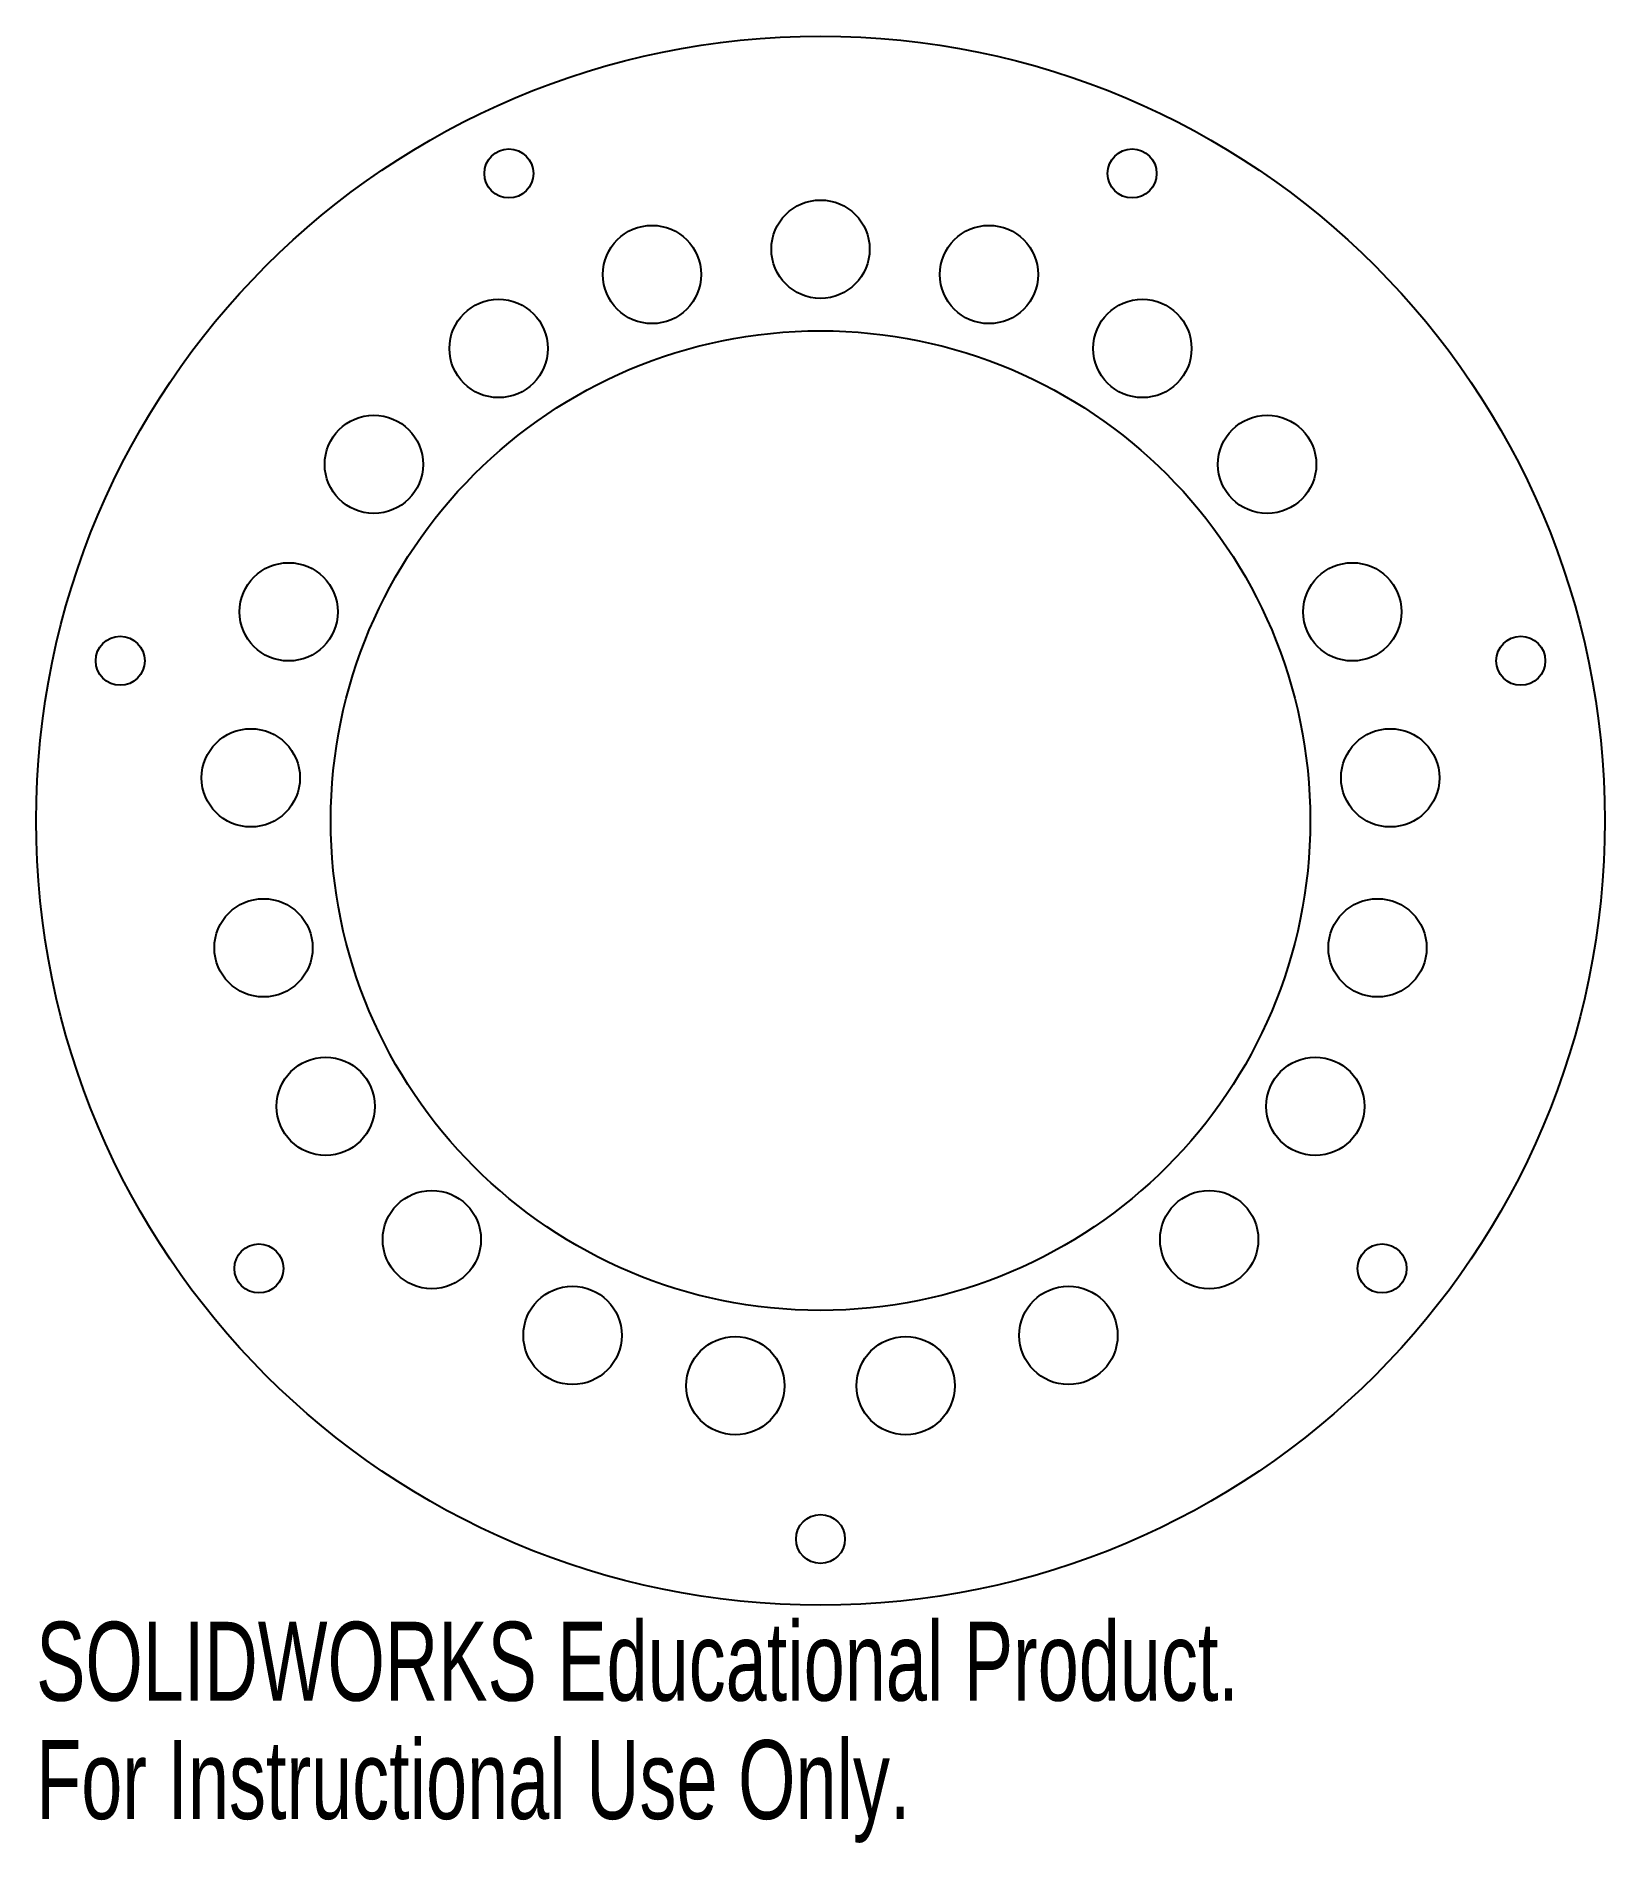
# Model space of a CAD drawing. Header units: millimetres. Extents: x -48 to 48, y -63 to 48.
import ezdxf

# ---------------------------------------------------------------- set-up
doc = ezdxf.new("R2010")
doc.units = ezdxf.units.MM
doc.styles.add('SLDTEXTSTYLE0', font='TXT', dxfattribs={"width": 0.7})

msp = doc.modelspace()

# ---------------------------------------------------------------- linework, layer by layer
at = {"color": 7, "linetype": 'Continuous', "lineweight": 25}
for centre, radius in [((0, 0), 48.05), ((-19.09, 39.64), 1.5), ((19.09, 39.64), 1.5), ((0, 35), 3.01), ((-10.32, 33.45), 3.01), ((10.32, 33.45), 3.01), ((-19.72, 28.92), 3.01), ((19.72, 28.92), 3.01), ((0, 0), 30), ((-27.36, 21.82), 3.01), ((27.36, 21.82), 3.01), ((-32.58, 12.79), 3.01), ((32.58, 12.79), 3.01), ((-42.9, 9.79), 1.5), ((42.9, 9.79), 1.5), ((-34.9, 2.62), 3.01), ((34.9, 2.62), 3.01), ((-34.12, -7.79), 3.01), ((34.12, -7.79), 3.01), ((-30.31, -17.5), 3.01), ((30.31, -17.5), 3.01), ((-23.81, -25.66), 3.01), ((23.81, -25.66), 3.01), ((-34.4, -27.43), 1.5), ((34.4, -27.43), 1.5), ((-15.19, -31.53), 3.01), ((15.19, -31.53), 3.01), ((-5.22, -34.61), 3.01), ((5.22, -34.61), 3.01), ((0, -44), 1.5)]:
    msp.add_circle(centre, radius, dxfattribs=at)

# ---------------------------------------------------------------- texts
at = {"color": 7, "linetype": 'Continuous', "char_height": 4.8336, "attachment_point": 1, "style": 'SLDTEXTSTYLE0'}
for s, insert in [('SOLIDWORKS Educational Product.', (-48.05, -49.07)), ('For Instructional Use Only.', (-48.05, -56.32))]:
    msp.add_mtext(s, dxfattribs=dict(at, insert=insert))

doc.saveas('drawing.dxf')
